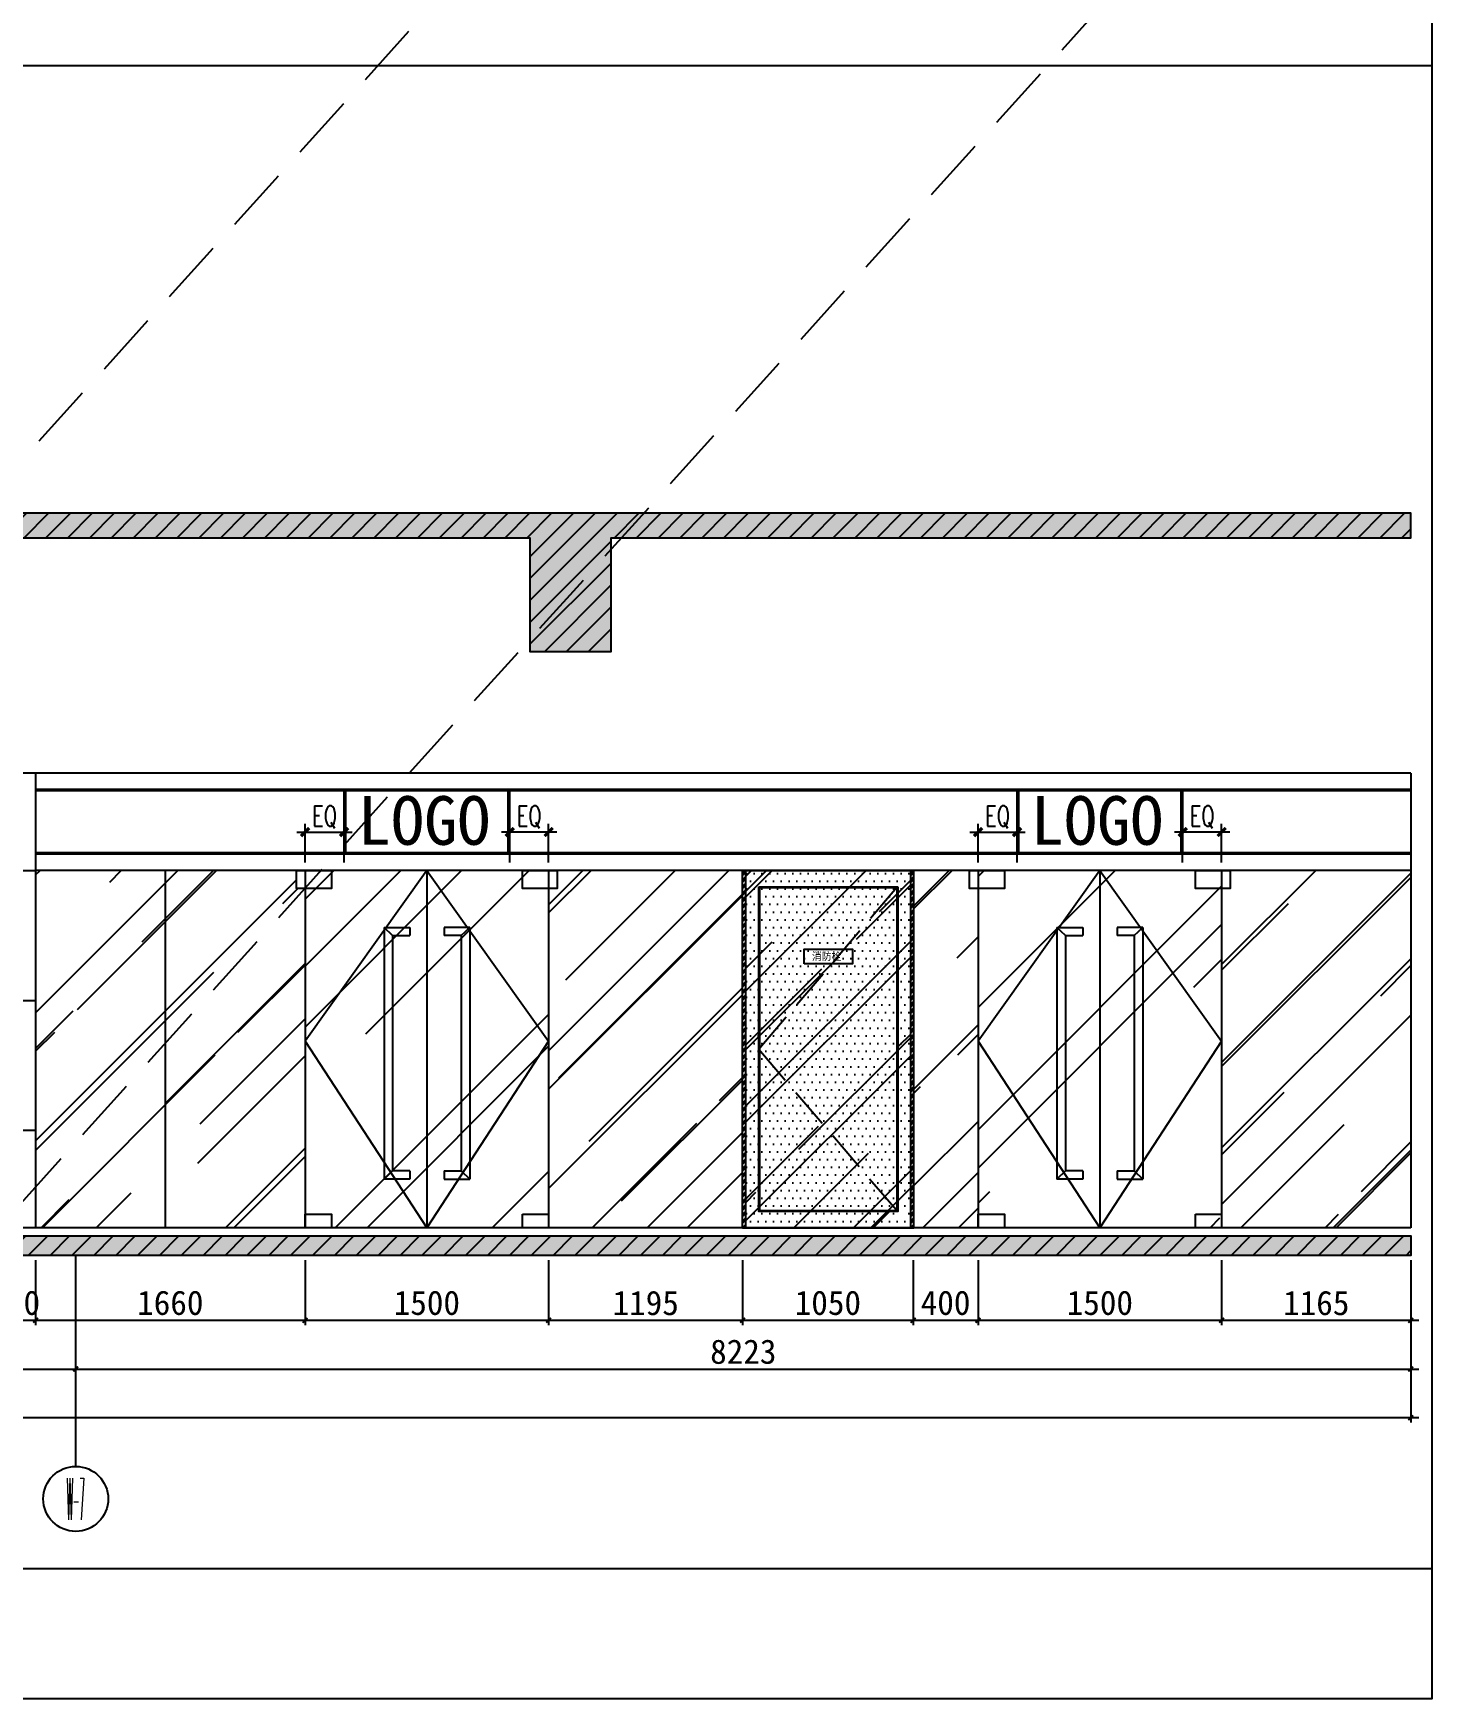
# Model space of a CAD drawing. Header units: millimetres. Extents: x 110215 to 630040, y -488650 to 141897.
# Drawn here: x 288617 to 297230, y 121786 to 132042 of the extents above; entities that cross this region are included whole.
import ezdxf
from ezdxf.enums import TextEntityAlignment as Align
from ezdxf.xclip import XClip

# ---------------------------------------------------------------- set-up
doc = ezdxf.new("R2010")
doc.units = ezdxf.units.MM
doc.header["$LTSCALE"] = 1000
doc.header["$XCLIPFRAME"] = 0
doc.linetypes.add('_DASH', pattern=[0.6, 0.4, -0.2])
doc.linetypes.add('DASH', pattern=[0.35, 0.25, -0.1])
doc.layers.get('Defpoints').update_dxf_attribs({"color": 2})
for name, color, linetype in [('0-118标注', 2, 'Continuous'), ('0-140c立面材料填充', 250, 'Continuous'), ('0-140d立面材料分隔', 146, 'Continuous'), ('0-140立面图剖切线', 4, 'Continuous'), ('1', 4, 'Continuous'), ('7', 7, 'Continuous'), ('D-地面', 8, 'Continuous'), ('E立-ELEV1', 6, 'Continuous')]:
    doc.layers.add(name, color=color, linetype=linetype)
doc.styles.add('_TCH_AXIS', font='COMPLEX', dxfattribs={"bigfont": 'GBCBIG'})
doc.styles.add('COMPLEX', font='COMPLEX')
doc.styles.add('LOGO', font='arial.ttf', dxfattribs={"width": 0.9})
doc.styles.add('TXT', font='txt.shx', dxfattribs={"width": 0.7})
doc.styles.add('繁黑体', font='simhei.ttf')
doc.styles.add('黑体', font='simhei.ttf')
doc.dimstyles.new('50', dxfattribs={"dimscale": 50, "dimtxt": 3, "dimasz": 0.6, "dimexe": 0.6, "dimexo": 0.6, "dimtad": 1, "dimdec": 0, "dimdsep": 46, "dimtxsty": '黑体', "dimblk1": 'ARCHTICK', "dimblk2": 'ARCHTICK', "dimsah": 1, "dimcen": 0, "dimdle": 1, "dimclrd": 251, "dimclre": 251, "dimclrt": 2, "dimadec": 0, "dimazin": 0, "dimtfac": 1, "dimtdec": 0, "dimtix": 1, "dimtmove": 2, "dimatfit": 3, "dimldrblk": 'DOT', "dimfxl": 0, "dimtolj": 1, "dimtzin": 0, "dimarcsym": 0})
doc.dimstyles.new('副本 1-50', dxfattribs={"dimscale": 50, "dimtxt": 2.5, "dimasz": 1, "dimexe": 1, "dimexo": 1, "dimgap": 0.6, "dimtad": 1, "dimdec": 0, "dimrnd": 5, "dimzin": 0, "dimdsep": 46, "dimtxsty": 'TXT', "dimblk": 'ARCHTICK', "dimcen": 4, "dimdle": 1, "dimclrd": 3, "dimclre": 3, "dimclrt": 3, "dimadec": 0, "dimazin": 0, "dimtfac": 1, "dimtdec": 0, "dimtix": 1, "dimtmove": 2, "dimatfit": 3, "dimldrblk": 'ARCHTICK', "dimfxl": 0, "dimtolj": 1, "dimtzin": 0, "dimarcsym": 0})
pattern_1 = [(45, (423370.26, 221717.5), (509.117, 1357.645), [9000, -1200, 3000, -600]), (45, (423722.4, 222493.9), (-988.535, 140.007), [1800, -198, 3600, -450]), (45, (423221.77, 222290.3), (1921.9162, 2490.43), [4800, -840, 2400, -600])]

# ---------------------------------------------------------------- blocks, each defined once
blk = doc.blocks.new('_ArchTick')
at = {"color": 0, "linetype": 'ByBlock', "const_width": 0.4}
blk.add_lwpolyline([(-0.5, -0.5), (0.5, 0.5)], dxfattribs=at)
blk = doc.blocks.new('*D130')
at = {"color": 3, "lineweight": -2, "transparency": 16777216}
for p, q in [((2433331, 314145), (2433331, 314382)), ((2433571, 314145), (2433571, 314382)), ((2433621, 314332), (2433281, 314332))]:
    blk.add_line(p, q, dxfattribs=at)
at = {"layer": 'Defpoints', "color": 0, "transparency": 16777216}
for p in [(2433331, 314332), (2433331, 314095), (2433571, 314095)]:
    blk.add_point(p, dxfattribs=at)
at = {"color": 3, "lineweight": -2, "transparency": 16777216, "xscale": 50, "yscale": 50, "zscale": 50, "rotation": 180}
blk.add_blockref('_ArchTick', (2433331, 314332), dxfattribs=at)
at = {"color": 3, "lineweight": -2, "transparency": 16777216, "xscale": 50, "yscale": 50, "zscale": 50}
blk.add_blockref('_ArchTick', (2433571, 314332), dxfattribs=at)
at = {"color": 3, "transparency": 16777216, "insert": (2433451, 314425), "char_height": 125, "attachment_point": 5, "style": 'TXT'}
blk.add_mtext('\\A1;EQ', dxfattribs=at)
blk = doc.blocks.new('*D131')
at = {"color": 3, "lineweight": -2, "transparency": 16777216}
for p, q in [((2432071, 314145), (2432071, 314382)), ((2432311, 314145), (2432311, 314382)), ((2432021, 314332), (2432361, 314332))]:
    blk.add_line(p, q, dxfattribs=at)
at = {"layer": 'Defpoints', "color": 0, "transparency": 16777216}
for p in [(2432311, 314332), (2432071, 314095), (2432311, 314095)]:
    blk.add_point(p, dxfattribs=at)
at = {"color": 3, "lineweight": -2, "transparency": 16777216, "xscale": 50, "yscale": 50, "zscale": 50, "rotation": 180}
blk.add_blockref('_ArchTick', (2432071, 314332), dxfattribs=at)
at = {"color": 3, "lineweight": -2, "transparency": 16777216, "xscale": 50, "yscale": 50, "zscale": 50}
blk.add_blockref('_ArchTick', (2432311, 314332), dxfattribs=at)
at = {"color": 3, "transparency": 16777216, "insert": (2432191, 314425), "char_height": 125, "attachment_point": 5, "style": 'TXT'}
blk.add_mtext('\\A1;EQ', dxfattribs=at)
blk = doc.blocks.new('xdsadeq')
h = blk.add_hatch()
h.set_pattern_fill('玻璃', color=8, scale=500, angle=45)
h.set_pattern_definition([(45, (394882.8, 130440.26), (424.26, 1131.37), [7500, -1000, 2500, -500]), (45, (395176.2, 131087.26), (-823.78, 116.67), [1500, -165, 3000, -375]), (45, (394759.04, 130917.56), (1601.597, 2075.36), [4000, -700, 2000, -500])])
h.paths.add_polyline_path([(395940, 130880), (395940, 133080), (394925, 133080), (394925, 130880)])
at = {"layer": 'D-地面'}
h = blk.add_hatch(dxfattribs=at)
h.set_pattern_fill('DOTS', color=8, scale=30, style=0)
h.set_pattern_definition([(0, (394902.783, 130440.26), (23.8125, 47.625), [0, -47.625])])
h.paths.add_polyline_path([(394983, 130880), (395883, 130880), (395863, 133080), (394983, 133080)], flags=17)
h.paths.add_polyline_path([(394988, 130880), (395878, 130880), (395878, 133080), (395005, 133080)], flags=16)
h.paths.add_polyline_path([(395940, 130880), (395940, 133080), (394925, 133080), (394925, 130880)])
at = {"layer": 'E立-ELEV1'}
h = blk.add_hatch(dxfattribs=at)
h.set_pattern_fill('ANSI32', color=8, scale=3, style=0)
h.set_pattern_definition([(45, (405758.36, 133037.486), (-20.205576, 20.205576), []), (45, (405771.83, 133037.486), (-20.205576, 20.205576), [])])
h.paths.add_polyline_path([(394905, 130880), (394925, 130880), (394925, 133080), (394905, 133080)])
h = blk.add_hatch(dxfattribs=at)
h.set_pattern_fill('ANSI32', color=8, scale=3, style=0)
h.set_pattern_definition([(45, (406793.36, 133037.486), (-20.205576, 20.205576), []), (45, (406806.83, 133037.486), (-20.205576, 20.205576), [])])
h.paths.add_polyline_path([(395940, 130880), (395960, 130880), (395960, 133080), (395940, 133080)])
at = {"color": 1}
for p, q in [((394905, 130880), (394905, 133080)), ((394905, 130880), (394905, 133080)), ((394905, 133080), (395960, 133080)), ((394925, 130880), (394925, 133080)), ((395940, 130880), (395940, 133080)), ((395960, 130880), (395960, 133080)), ((394905, 130880), (395960, 130880))]:
    blk.add_line(p, q, dxfattribs=at)
at = {"color": 8, "linetype": 'DASH'}
blk.add_lwpolyline([(395855, 132975), (395005, 131980), (395860, 130980)], dxfattribs=at)
at = {"layer": '7', "color": 3}
blk.add_lwpolyline([(395284, 132505), (395284, 132595), (395582, 132595), (395582, 132505)], close=True, dxfattribs=at)
at = {"layer": 'E立-ELEV1', "color": 8}
blk.add_line((395005, 132980), (395860, 132980), dxfattribs=at)
at = {"layer": 'E立-ELEV1', "color": 4}
blk.add_lwpolyline([(395860, 132980), (395860, 130980), (395005, 130980), (395005, 132980)], dxfattribs=at)
at = {"layer": 'E立-ELEV1', "color": 3}
blk.add_lwpolyline([(395855, 132975), (395855, 130985), (395010, 130985), (395010, 132975), (395855, 132975)], close=True, dxfattribs=at)
at = {"layer": '1', "color": 3, "style": 'LOGO', "width": 0.9}
blk.add_text('消防栓', height=48, dxfattribs=at).set_placement((395513, 132528, 274), align=Align.RIGHT)
blk = doc.blocks.new('*D1333')
at = {"color": 251, "lineweight": -2, "transparency": 16777216}
for p, q in [((407365, 134887), (407365, 134487)), ((407615, 134887), (407615, 134487)), ((407365, 134517), (407335, 134517)), ((407365, 134517), (407615, 134517)), ((407615, 134517), (407645, 134517))]:
    blk.add_line(p, q, dxfattribs=at)
at = {"layer": 'Defpoints', "color": 0, "transparency": 16777216}
for p in [(407365, 134917), (407615, 134917), (407615, 134517)]:
    blk.add_point(p, dxfattribs=at)
at = {"color": 251, "lineweight": -2, "transparency": 16777216, "xscale": 30, "yscale": 30, "zscale": 30}
blk.add_blockref('_ArchTick', (407365, 134517), dxfattribs=at)
at = {"color": 251, "lineweight": -2, "transparency": 16777216, "xscale": 30, "yscale": 30, "zscale": 30, "rotation": 180}
blk.add_blockref('_ArchTick', (407615, 134517), dxfattribs=at)
at = {"color": 2, "transparency": 16777216, "insert": (407490, 134624), "char_height": 150, "attachment_point": 5, "style": '黑体'}
blk.add_mtext('\\A1;250', dxfattribs=at)
blk = doc.blocks.new('_DOT')
at = {"color": 0, "linetype": 'ByBlock'}
blk.add_line((-0.5, 0), (-1, 0), dxfattribs=at)
at = {"color": 0, "linetype": 'ByBlock', "const_width": 0.5}
blk.add_lwpolyline([(-0.25, 0, 1), (0.25, 0, 1)], format="xyb", close=True, dxfattribs=at)
blk = doc.blocks.new('*D1334')
at = {"color": 251, "lineweight": -2, "transparency": 16777216}
for p, q in [((407615, 134887), (407615, 134487)), ((409275, 134887), (409275, 134487)), ((407565, 134517), (409325, 134517))]:
    blk.add_line(p, q, dxfattribs=at)
at = {"layer": 'Defpoints', "color": 0, "transparency": 16777216}
for p in [(407615, 134917), (409275, 134917), (409275, 134517)]:
    blk.add_point(p, dxfattribs=at)
at = {"color": 251, "lineweight": -2, "transparency": 16777216, "xscale": 30, "yscale": 30, "zscale": 30, "rotation": 180}
blk.add_blockref('_ArchTick', (407615, 134517), dxfattribs=at)
at = {"color": 251, "lineweight": -2, "transparency": 16777216, "xscale": 30, "yscale": 30, "zscale": 30}
blk.add_blockref('_ArchTick', (409275, 134517), dxfattribs=at)
at = {"color": 2, "transparency": 16777216, "insert": (408445, 134624), "char_height": 150, "attachment_point": 5, "style": '黑体'}
blk.add_mtext('\\A1;1660', dxfattribs=at)
blk = doc.blocks.new('*D1335')
at = {"color": 251, "lineweight": -2, "transparency": 16777216}
for p, q in [((409275, 134887), (409275, 134487)), ((410775, 134887), (410775, 134487)), ((409225, 134517), (410825, 134517))]:
    blk.add_line(p, q, dxfattribs=at)
at = {"layer": 'Defpoints', "color": 0, "transparency": 16777216}
for p in [(409275, 134917), (410775, 134917), (410775, 134517)]:
    blk.add_point(p, dxfattribs=at)
at = {"color": 251, "lineweight": -2, "transparency": 16777216, "xscale": 30, "yscale": 30, "zscale": 30, "rotation": 180}
blk.add_blockref('_ArchTick', (409275, 134517), dxfattribs=at)
at = {"color": 251, "lineweight": -2, "transparency": 16777216, "xscale": 30, "yscale": 30, "zscale": 30}
blk.add_blockref('_ArchTick', (410775, 134517), dxfattribs=at)
at = {"color": 2, "transparency": 16777216, "insert": (410025, 134624), "char_height": 150, "attachment_point": 5, "style": '黑体'}
blk.add_mtext('\\A1;1500', dxfattribs=at)
blk = doc.blocks.new('*D1336')
at = {"color": 251, "lineweight": -2, "transparency": 16777216}
for p, q in [((410775, 134887), (410775, 134487)), ((411970, 134887), (411970, 134487)), ((410725, 134517), (412020, 134517))]:
    blk.add_line(p, q, dxfattribs=at)
at = {"layer": 'Defpoints', "color": 0, "transparency": 16777216}
for p in [(410775, 134917), (411970, 134917), (411970, 134517)]:
    blk.add_point(p, dxfattribs=at)
at = {"color": 251, "lineweight": -2, "transparency": 16777216, "xscale": 30, "yscale": 30, "zscale": 30, "rotation": 180}
blk.add_blockref('_ArchTick', (410775, 134517), dxfattribs=at)
at = {"color": 251, "lineweight": -2, "transparency": 16777216, "xscale": 30, "yscale": 30, "zscale": 30}
blk.add_blockref('_ArchTick', (411970, 134517), dxfattribs=at)
at = {"color": 2, "transparency": 16777216, "insert": (411373, 134623), "char_height": 150, "attachment_point": 5, "style": '黑体'}
blk.add_mtext('\\A1;1195', dxfattribs=at)
blk = doc.blocks.new('*D1337')
at = {"color": 251, "lineweight": -2, "transparency": 16777216}
for p, q in [((411970, 134887), (411970, 134487)), ((413020, 134887), (413020, 134487)), ((411920, 134517), (413070, 134517))]:
    blk.add_line(p, q, dxfattribs=at)
at = {"layer": 'Defpoints', "color": 0, "transparency": 16777216}
for p in [(411970, 134917), (413020, 134917), (413020, 134517)]:
    blk.add_point(p, dxfattribs=at)
at = {"color": 251, "lineweight": -2, "transparency": 16777216, "xscale": 30, "yscale": 30, "zscale": 30, "rotation": 180}
blk.add_blockref('_ArchTick', (411970, 134517), dxfattribs=at)
at = {"color": 251, "lineweight": -2, "transparency": 16777216, "xscale": 30, "yscale": 30, "zscale": 30}
blk.add_blockref('_ArchTick', (413020, 134517), dxfattribs=at)
at = {"color": 2, "transparency": 16777216, "insert": (412495, 134624), "char_height": 150, "attachment_point": 5, "style": '黑体'}
blk.add_mtext('\\A1;1050', dxfattribs=at)
blk = doc.blocks.new('*D1338')
at = {"color": 251, "lineweight": -2, "transparency": 16777216}
for p, q in [((413020, 134887), (413020, 134487)), ((413420, 134887), (413420, 134487)), ((412970, 134517), (413470, 134517))]:
    blk.add_line(p, q, dxfattribs=at)
at = {"layer": 'Defpoints', "color": 0, "transparency": 16777216}
for p in [(413020, 134917), (413420, 134917), (413420, 134517)]:
    blk.add_point(p, dxfattribs=at)
at = {"color": 251, "lineweight": -2, "transparency": 16777216, "xscale": 30, "yscale": 30, "zscale": 30, "rotation": 180}
blk.add_blockref('_ArchTick', (413020, 134517), dxfattribs=at)
at = {"color": 251, "lineweight": -2, "transparency": 16777216, "xscale": 30, "yscale": 30, "zscale": 30}
blk.add_blockref('_ArchTick', (413420, 134517), dxfattribs=at)
at = {"color": 2, "transparency": 16777216, "insert": (413220, 134624), "char_height": 150, "attachment_point": 5, "style": '黑体'}
blk.add_mtext('\\A1;400', dxfattribs=at)
blk = doc.blocks.new('*D1339')
at = {"color": 251, "lineweight": -2, "transparency": 16777216}
for p, q in [((413420, 134887), (413420, 134487)), ((414920, 134887), (414920, 134487)), ((413370, 134517), (414970, 134517))]:
    blk.add_line(p, q, dxfattribs=at)
at = {"layer": 'Defpoints', "color": 0, "transparency": 16777216}
for p in [(413420, 134917), (414920, 134917), (414920, 134517)]:
    blk.add_point(p, dxfattribs=at)
at = {"color": 251, "lineweight": -2, "transparency": 16777216, "xscale": 30, "yscale": 30, "zscale": 30, "rotation": 180}
blk.add_blockref('_ArchTick', (413420, 134517), dxfattribs=at)
at = {"color": 251, "lineweight": -2, "transparency": 16777216, "xscale": 30, "yscale": 30, "zscale": 30}
blk.add_blockref('_ArchTick', (414920, 134517), dxfattribs=at)
at = {"color": 2, "transparency": 16777216, "insert": (414170, 134624), "char_height": 150, "attachment_point": 5, "style": '黑体'}
blk.add_mtext('\\A1;1500', dxfattribs=at)
blk = doc.blocks.new('*D1340')
at = {"color": 251, "lineweight": -2, "transparency": 16777216}
for p, q in [((414920, 134887), (414920, 134487)), ((416085, 134887), (416085, 134487)), ((414870, 134517), (416135, 134517))]:
    blk.add_line(p, q, dxfattribs=at)
at = {"layer": 'Defpoints', "color": 0, "transparency": 16777216}
for p in [(414920, 134917), (416085, 134917), (416085, 134517)]:
    blk.add_point(p, dxfattribs=at)
at = {"color": 251, "lineweight": -2, "transparency": 16777216, "xscale": 30, "yscale": 30, "zscale": 30, "rotation": 180}
blk.add_blockref('_ArchTick', (414920, 134517), dxfattribs=at)
at = {"color": 251, "lineweight": -2, "transparency": 16777216, "xscale": 30, "yscale": 30, "zscale": 30}
blk.add_blockref('_ArchTick', (416085, 134517), dxfattribs=at)
at = {"color": 2, "transparency": 16777216, "insert": (415503, 134623), "char_height": 150, "attachment_point": 5, "style": '黑体'}
blk.add_mtext('\\A1;1165', dxfattribs=at)
blk = doc.blocks.new('*D1344')
at = {"color": 251, "lineweight": -2, "transparency": 16777216}
for p, q in [((401762, 134487), (401762, 134187)), ((407862, 134487), (407862, 134187)), ((401712, 134217), (407912, 134217))]:
    blk.add_line(p, q, dxfattribs=at)
at = {"layer": 'Defpoints', "color": 0, "transparency": 16777216}
for p in [(401762, 134517), (407862, 134517), (407862, 134217)]:
    blk.add_point(p, dxfattribs=at)
at = {"color": 251, "lineweight": -2, "transparency": 16777216, "xscale": 30, "yscale": 30, "zscale": 30, "rotation": 180}
blk.add_blockref('_ArchTick', (401762, 134217), dxfattribs=at)
at = {"color": 251, "lineweight": -2, "transparency": 16777216, "xscale": 30, "yscale": 30, "zscale": 30}
blk.add_blockref('_ArchTick', (407862, 134217), dxfattribs=at)
at = {"color": 2, "transparency": 16777216, "insert": (404812, 134324), "char_height": 150, "attachment_point": 5, "style": '黑体'}
blk.add_mtext('\\A1;6100', dxfattribs=at)
blk = doc.blocks.new('*D1345')
at = {"color": 251, "lineweight": -2, "transparency": 16777216}
for p, q in [((407862, 134487), (407862, 134187)), ((416085, 134487), (416085, 134187)), ((407812, 134217), (416135, 134217))]:
    blk.add_line(p, q, dxfattribs=at)
at = {"layer": 'Defpoints', "color": 0, "transparency": 16777216}
for p in [(407862, 134517), (416085, 134517), (416085, 134217)]:
    blk.add_point(p, dxfattribs=at)
at = {"color": 251, "lineweight": -2, "transparency": 16777216, "xscale": 30, "yscale": 30, "zscale": 30, "rotation": 180}
blk.add_blockref('_ArchTick', (407862, 134217), dxfattribs=at)
at = {"color": 251, "lineweight": -2, "transparency": 16777216, "xscale": 30, "yscale": 30, "zscale": 30}
blk.add_blockref('_ArchTick', (416085, 134217), dxfattribs=at)
at = {"color": 2, "transparency": 16777216, "insert": (411974, 134323), "char_height": 150, "attachment_point": 5, "style": '黑体'}
blk.add_mtext('\\A1;8223', dxfattribs=at)
blk = doc.blocks.new('*D1346')
at = {"color": 251, "lineweight": -2, "transparency": 16777216}
for p, q in [((383910, 134187), (383910, 133887)), ((416085, 134187), (416085, 133887)), ((416135, 133917), (383860, 133917))]:
    blk.add_line(p, q, dxfattribs=at)
at = {"layer": 'Defpoints', "color": 0, "transparency": 16777216}
for p in [(383910, 134217), (416085, 134217), (383910, 133917)]:
    blk.add_point(p, dxfattribs=at)
at = {"color": 251, "lineweight": -2, "transparency": 16777216, "xscale": 30, "yscale": 30, "zscale": 30, "rotation": 180}
blk.add_blockref('_ArchTick', (383910, 133917), dxfattribs=at)
at = {"color": 251, "lineweight": -2, "transparency": 16777216, "xscale": 30, "yscale": 30, "zscale": 30}
blk.add_blockref('_ArchTick', (416085, 133917), dxfattribs=at)
at = {"color": 2, "transparency": 16777216, "insert": (399998, 134023), "char_height": 150, "attachment_point": 5, "style": '黑体'}
blk.add_mtext('\\A1;32175', dxfattribs=at)
blk = doc.blocks.new('_AXISO')
blk.add_circle((0, 0), 0.5)
at = {"style": 'COMPLEX', "width": 1.041667}
blk.add_attdef('A', text='', height=0.56, dxfattribs=at).set_placement((-0.25, -0.28), (0.25, -0.28), align=Align.FIT)
blk = doc.blocks.new('kjlkj')
at = {"layer": '0-140c立面材料填充'}
h = blk.add_hatch(dxfattribs=at)
h.set_pattern_fill('AR-RROOF', color=256, scale=50, angle=45, style=0)
h.set_pattern_definition([(45, (2419215.6, 311894.9), (1077.63, 2873.68), [19050, -2540, 6350, -1270]), (45, (2419961, 313538.3), (-2092.4, 296.35), [3810, -419.1, 7620, -952.5]), (45, (2418901.25, 313107.2), (4068.056, 5271.41), [10160, -1778, 5080, -1270])])
h.paths.add_polyline_path([(2433571.1, 314094.9), (2432071.1, 314094.9), (2432071.1, 311894.9), (2433571.1, 311894.9)])
at = {"color": 8}
for p, q in [((2432311.1, 314194.9), (2432311.1, 314594.9)), ((2432321.1, 314194.9), (2432321.1, 314594.9)), ((2433321.1, 314194.9), (2433321.1, 314594.9)), ((2433331.1, 314194.9), (2433331.1, 314594.9))]:
    blk.add_line(p, q, dxfattribs=at)
for points in [[(2432821.1, 314094.9), (2432071.1, 313044.9), (2432821.1, 311894.9)], [(2432821.1, 314094.9), (2433571.1, 313044.9), (2432821.1, 311894.9)]]:
    blk.add_lwpolyline(points, dxfattribs=at)
at = {"layer": '0-140d立面材料分隔'}
for p, q in [((2432071.1, 314094.9), (2432071.1, 311894.9)), ((2432821.1, 314094.9), (2432821.1, 311894.9)), ((2433571.1, 314094.9), (2433571.1, 311894.9))]:
    blk.add_line(p, q, dxfattribs=at)
at = {"layer": '0-140d立面材料分隔', "color": 1}
for p, q in [((2432609.7, 313694.9, -219.5), (2432556.9, 313744.9, -219.5)), ((2432556.9, 313744.9, -219.5), (2432556.9, 312194.9)), ((2432556.9, 313744.9, -219.5), (2432715.4, 313744.9, -219.5)), ((2432609.7, 313694.9, -219.5), (2432609.7, 312244.9)), ((2432609.7, 313694.9, -219.5), (2432715.4, 313694.9, -219.5)), ((2432715.4, 313744.9, -219.5), (2432715.4, 313694.9, -219.5)), ((2432926.8, 313744.9, -219.5), (2432926.8, 313694.9, -219.5)), ((2433085.4, 313744.9, -219.5), (2432926.8, 313744.9, -219.5)), ((2433032.5, 313694.9, -219.5), (2432926.8, 313694.9, -219.5)), ((2433032.5, 313694.9, -219.5), (2433085.4, 313744.9, -219.5)), ((2433032.5, 313694.9, -219.5), (2433032.5, 312244.9)), ((2433085.4, 313744.9, -219.5), (2433085.4, 312194.9)), ((2432609.7, 312244.9), (2432556.9, 312194.9)), ((2432715.4, 312244.9), (2432609.7, 312244.9)), ((2432715.4, 312244.9), (2432715.4, 312194.9)), ((2432926.8, 312244.9), (2433032.5, 312244.9)), ((2432926.8, 312244.9), (2432926.8, 312194.9)), ((2433032.5, 312244.9), (2433085.4, 312194.9)), ((2432715.4, 312194.9), (2432556.9, 312194.9)), ((2432926.8, 312194.9), (2433085.4, 312194.9))]:
    blk.add_line(p, q, dxfattribs=at)
for points in [[(2432018.3, 314094.9), (2432233.1, 314094.9), (2432233.1, 313984.9), (2432018.3, 313984.9)], [(2433409.2, 314094.9), (2433624, 314094.9), (2433624, 313984.9), (2433409.2, 313984.9)], [(2432071.1, 311978.2), (2432233.1, 311978.2), (2432233.1, 311894.9), (2432071.1, 311894.9)], [(2433409.2, 311978.2), (2433571.1, 311978.2), (2433571.1, 311894.9), (2433409.2, 311894.9)]]:
    blk.add_lwpolyline(points, close=True, dxfattribs=at)
at = {"color": 1, "style": '繁黑体'}
blk.add_text('LOGO', height=300, dxfattribs=at).set_placement((2432396, 314253.3, -219.5))
at = {"color": 8}
dim = blk.add_linear_dim(base=(2432311.1, 314332.1), p1=(2432071.1, 314094.9), p2=(2432311.1, 314094.9), text='EQ', dimstyle='副本 1-50', dxfattribs=at)
dim.commit()
dim.dimension.update_dxf_attribs({"geometry": '*D131', "text_midpoint": (2432191.1, 314424.6)})
dim = blk.add_linear_dim(base=(2433331.1, 314332.1), p1=(2433571.1, 314094.9), p2=(2433331.1, 314094.9), angle=180, text='EQ', dimstyle='副本 1-50', dxfattribs=at)
dim.commit()
dim.dimension.update_dxf_attribs({"geometry": '*D130', "text_midpoint": (2433451.1, 314424.6)})
blk = doc.blocks.new('adsawsdwa')
h = blk.add_hatch()
h.set_pattern_fill('ANSI31', color=250, scale=30)
h.paths.add_polyline_path([(383910.3, 139487), (383910.3, 139337), (384361.9, 139337), (384361.9, 138637), (384961.9, 138637), (384961.9, 139337), (387110.5, 139337), (387110.5, 138637), (387610.5, 138637), (387610.5, 139337), (390110.5, 139337), (390110.5, 138637), (390610.5, 138637), (390610.5, 139337), (393060.5, 139337), (393060.5, 138637), (393660.5, 138637), (393660.5, 139337), (395910.5, 139337), (395910.5, 138637), (396410.5, 138637), (396410.5, 139337), (398710.5, 139337), (398710.5, 138637), (399210.5, 138637), (399210.5, 139337), (401360.5, 139337), (401360.5, 138637), (401960.5, 138637), (401960.5, 139337), (404584.1, 139337), (404584.1, 138637), (405104.7, 138637), (405104.7, 139337), (406634.7, 139337), (406634.7, 138637), (407234.7, 138637), (407234.7, 139337), (410659.8, 139337), (410659.8, 138637), (411159.8, 138637), (411159.8, 139337), (416085.3, 139337), (416085.3, 139487)])
h.paths.add_polyline_path([(383910.3, 135037), (416085.3, 135037), (416085.3, 134917), (383910.3, 134917)])
at = {"layer": '0-140c立面材料填充'}
h = blk.add_hatch(dxfattribs=at)
h.set_pattern_fill('AR-CONC', color=256)
h.paths.add_polyline_path([(383910.3, 139487), (383910.3, 139337), (384361.9, 139337), (384361.9, 138637), (384961.9, 138637), (384961.9, 139337), (387110.5, 139337), (387110.5, 138637), (387610.5, 138637), (387610.5, 139337), (390110.5, 139337), (390110.5, 138637), (390610.5, 138637), (390610.5, 139337), (393060.5, 139337), (393060.5, 138637), (393660.5, 138637), (393660.5, 139337), (395910.5, 139337), (395910.5, 138637), (396410.5, 138637), (396410.5, 139337), (398710.5, 139337), (398710.5, 138637), (399210.5, 138637), (399210.5, 139337), (401360.5, 139337), (401360.5, 138637), (401960.5, 138637), (401960.5, 139337), (404584.1, 139337), (404584.1, 138637), (405104.7, 138637), (405104.7, 139337), (406634.7, 139337), (406634.7, 138637), (407234.7, 138637), (407234.7, 139337), (410659.8, 139337), (410659.8, 138637), (411159.8, 138637), (411159.8, 139337), (416085.3, 139337), (416085.3, 139487)])
h.paths.add_polyline_path([(383910.3, 135037), (416085.3, 135037), (416085.3, 134917), (383910.3, 134917)])
h = blk.add_hatch(dxfattribs=at)
h.set_pattern_fill('AR-RROOF', color=256, scale=600, angle=45)
h.set_pattern_definition(pattern_1)
h.paths.add_polyline_path([(407615.3, 137287), (407615.3, 135087), (409275.3, 135087), (409275.3, 137177), (409222.4, 137177), (409222.4, 137287)])
h = blk.add_hatch(dxfattribs=at)
h.set_pattern_fill('AR-RROOF', color=256, scale=600, angle=45)
h.set_pattern_definition(pattern_1)
h.paths.add_polyline_path([(411970.3, 137287), (411970.3, 135087), (410775.3, 135087), (410775.3, 137177), (410828.1, 137177), (410828.1, 137287)])
h = blk.add_hatch(dxfattribs=at)
h.set_pattern_fill('AR-RROOF', color=256, scale=600, angle=45)
h.set_pattern_definition(pattern_1)
h.paths.add_polyline_path([(413025.3, 137287), (413025.3, 135087), (413420.3, 135087), (413420.3, 137177), (413367.4, 137177), (413367.4, 137287)])
h = blk.add_hatch(dxfattribs=at)
h.set_pattern_fill('AR-RROOF', color=256, scale=600, angle=45)
h.set_pattern_definition(pattern_1)
h.paths.add_polyline_path([(416085.3, 137287), (416085.3, 135087), (414920.3, 135087), (414920.3, 137177), (414973.1, 137177), (414973.1, 137287)])
at = {"color": 2}
blk.add_line((416085.3, 137887), (416085.3, 135087), dxfattribs=at)
at = {"color": 251}
blk.add_line((408415.3, 135087), (408415.3, 137287), dxfattribs=at)
blk.add_lwpolyline([(401960.5, 139337), (404584.1, 139337), (404584.1, 138637), (405104.7, 138637), (405104.7, 139337), (406634.7, 139337), (406634.7, 138637), (407234.7, 138637), (407234.7, 139337), (410659.8, 139337), (410659.8, 138637), (411159.8, 138637), (411159.8, 139337), (416085.3, 139337), (416085.3, 139487), (383910.3, 139487)])
blk.add_lwpolyline([(383910.3, 135037), (416085.3, 135037), (416085.3, 134917), (383910.3, 134917)], close=True)
at = {"layer": '0-118标注'}
blk.add_line((407862.2, 133617, 13.8), (407862.2, 134917), dxfattribs=at)
at = {"layer": '0-140c立面材料填充', "color": 251}
for p, q in [((407380.3, 137287), (407615.3, 137287)), ((407380.3, 136487), (407615.3, 136487)), ((407380.3, 135687), (407615.3, 135687))]:
    blk.add_line(p, q, dxfattribs=at)
at = {"layer": '0-140d立面材料分隔'}
for p, q in [((407615.3, 137887), (407615.3, 135087)), ((416085.3, 137787), (407615.3, 137787)), ((416085.3, 137777), (407615.3, 137777)), ((416085.3, 137397), (407615.3, 137397)), ((416085.3, 137387), (407615.3, 137387)), ((416085.3, 137287), (407615.3, 137287))]:
    blk.add_line(p, q, dxfattribs=at)
at = {"layer": '0-140立面图剖切线'}
for p, q in [((416085.3, 137887), (383910.3, 137887)), ((416085.3, 135087), (383910.3, 135087))]:
    blk.add_line(p, q, dxfattribs=at)
at = {"color": 8}
for p in [(-2022795.8, -176807.9), (-2018650.8, -176807.9)]:
    blk.add_blockref('kjlkj', p, dxfattribs=at)
at = {"color": 5}
blk.add_blockref('xdsadeq', (17065, 4206.8), dxfattribs=at)
at = {"layer": '0-118标注'}
ref = blk.add_blockref('_AXISO', (407862.2, 133417, 13.8), dxfattribs=dict(at, xscale=400, yscale=400, zscale=400))
ref.add_attrib('A', 'W-7', dxfattribs={"layer": '0', "height": 257.36, "style": '_TCH_AXIS', "width": 0.140625}).set_placement((407807, 133288.3, 13.8), (407917.3, 133288.3, 13.8), align=Align.FIT)
at = {"color": 5}
for base, p1, p2, picture, middle in [((407615.3, 134517), (407365.3, 134917), (407615.3, 134917), '*D1333', (407490.3, 134624.1)), ((409275.3, 134517), (407615.3, 134917), (409275.3, 134917), '*D1334', (408445.3, 134624.1)), ((410775.3, 134517), (409275.3, 134917), (410775.3, 134917), '*D1335', (410025.3, 134624.1)), ((411970.3, 134517), (410775.3, 134917), (411970.3, 134917), '*D1336', (411372.8, 134623.3)), ((413020.3, 134517), (411970.3, 134917), (413020.3, 134917), '*D1337', (412495.3, 134624.1)), ((413420.3, 134517), (413020.3, 134917), (413420.3, 134917), '*D1338', (413220.3, 134624.1)), ((414920.3, 134517), (413420.3, 134917), (414920.3, 134917), '*D1339', (414170.3, 134624.1)), ((416085.3, 134517), (414920.3, 134917), (416085.3, 134917), '*D1340', (415502.8, 134623.3)), ((407862.2, 134217), (401762.2, 134517), (407862.2, 134517), '*D1344', (404812.2, 134324.1)), ((416085.3, 134217), (407862.2, 134517), (416085.3, 134517), '*D1345', (411973.7, 134323.3)), ((383910.3, 133917), (416085.3, 134217), (383910.3, 134217), '*D1346', (399997.8, 134023.3))]:
    dim = blk.add_linear_dim(base=base, p1=p1, p2=p2, dimstyle='50', override={"dimfxl": 10, "dimarcsym": 1}, dxfattribs=at)
    dim.commit()
    dim.dimension.update_dxf_attribs({"geometry": picture, "text_midpoint": middle})

msp = doc.modelspace()

# ---------------------------------------------------------------- linework, layer by layer
at = {"color": 251, "linetype": '_DASH'}
for p, q in [((288250.1, 129086.1), (297229.5, 139032.7)), ((297229.5, 134462.7), (288250.1, 124516.1))]:
    msp.add_line(p, q, dxfattribs=at)
for p, q in [((297229.5, 131841.2), (271684.1, 131841.2)), ((297229.5, 122585.6), (271684.1, 122585.6))]:
    msp.add_line(p, q)
msp.add_lwpolyline([(271684.1, 141896.8), (297229.5, 141896.8), (297229.5, 121785.6), (271684.1, 121785.6)], close=True)

# ---------------------------------------------------------------- block references
at = {"color": 5}
ref = msp.add_blockref('adsawsdwa', (-118984.5, -10401), dxfattribs=at)
XClip(ref).set_block_clipping_path([(407234.6605689435, 132986.5812077819), (416214.0466429743, 142242.1526363535)])

doc.saveas('drawing.dxf')
